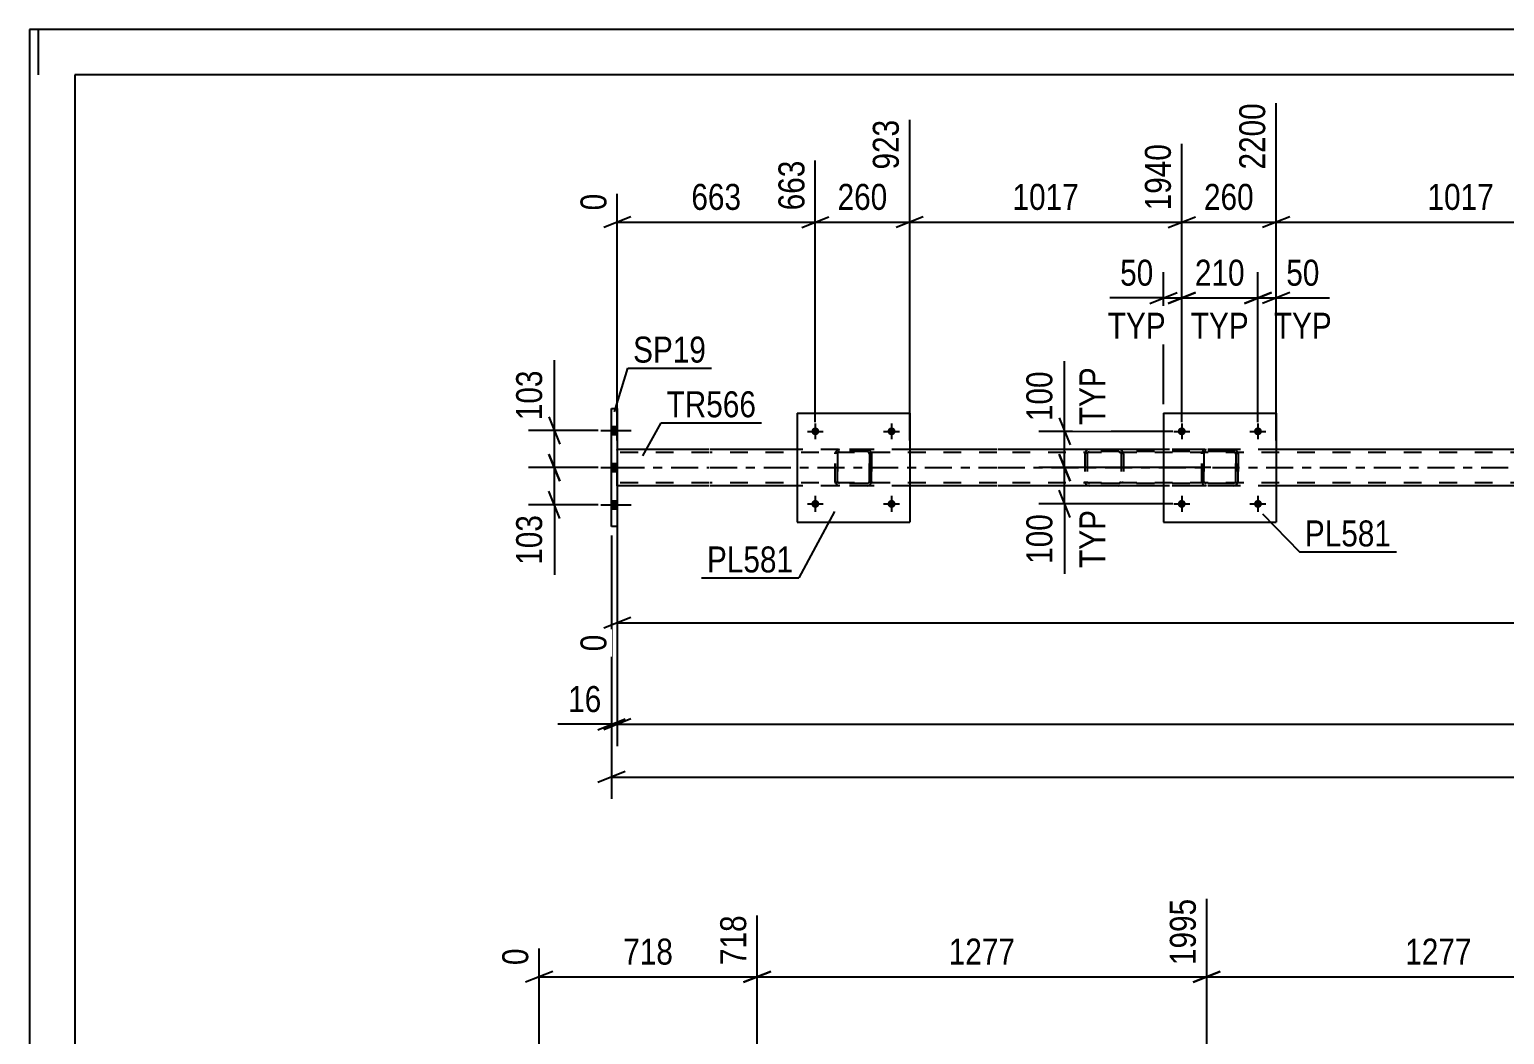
# Model space of a CAD drawing. Header units: millimetres. Extents: x 0 to 841, y 0 to 594.
# Drawn here: x 0 to 162.5, y 483.2 to 594 of the extents above; entities that cross this region are included whole.
import ezdxf

# ---------------------------------------------------------------- set-up
doc = ezdxf.new("R2010")
doc.units = ezdxf.units.MM
doc.linetypes.add('DXK_LINE_DOT2', pattern=[3.9198, 1.9599, -1.9599])
doc.linetypes.add('DXK_LINE_DOT3', pattern=[5.9187, 2.979, -0.9799, 0.9799, -0.9799])
doc.styles.add('Arial Narrow', font='ARIALN.TTF', dxfattribs={"height": 0.2})

# ---------------------------------------------------------------- blocks, each defined once
blk = doc.blocks.new('Unknown-318887959-1135')
at = {"color": 5, "linetype": 'Continuous'}
for p, q in [((841, 594), (0, 594)), ((0, 594), (0, 0)), ((1, 589), (1, 594)), ((836, 589), (5, 589)), ((5, 589), (5, 5))]:
    blk.add_line(p, q, dxfattribs=at)
blk = doc.blocks.new('Bolt-318887959-5587 - 5512')
at = {"linetype": 'Continuous'}
for points in [[(127.42, 541.69, -1), (126.54, 541.69, -1)], [(135.82, 541.69, -1), (134.94, 541.69, -1)]]:
    blk.add_hatch(color=1, dxfattribs=at).paths.add_polyline_path(points)
at = {"color": 1, "linetype": 'Continuous'}
for p, q in [((126.1, 541.69), (127.86, 541.69)), ((126.98, 542.57), (126.98, 540.81)), ((134.5, 541.69), (136.26, 541.69)), ((135.38, 542.57), (135.38, 540.81))]:
    blk.add_line(p, q, dxfattribs=at)
blk = doc.blocks.new('Bolt-318887959-5584 - 5512')
at = {"linetype": 'Continuous'}
for points in [[(87.04, 549.69, -1), (86.16, 549.69, -1)], [(95.44, 549.69, -1), (94.56, 549.69, -1)]]:
    blk.add_hatch(color=1, dxfattribs=at).paths.add_polyline_path(points)
at = {"color": 1, "linetype": 'Continuous'}
for p, q in [((85.72, 549.69), (87.48, 549.69)), ((86.6, 550.57), (86.6, 548.81)), ((94.12, 549.69), (95.88, 549.69)), ((95, 550.57), (95, 548.81))]:
    blk.add_line(p, q, dxfattribs=at)
blk = doc.blocks.new('Bolt-318887959-5585 - 5512')
at = {"linetype": 'Continuous'}
for points in [[(87.04, 541.69, -1), (86.16, 541.69, -1)], [(95.44, 541.69, -1), (94.56, 541.69, -1)]]:
    blk.add_hatch(color=1, dxfattribs=at).paths.add_polyline_path(points)
at = {"color": 1, "linetype": 'Continuous'}
for p, q in [((85.72, 541.69), (87.48, 541.69)), ((86.6, 542.57), (86.6, 540.81)), ((94.12, 541.69), (95.88, 541.69)), ((95, 542.57), (95, 540.81))]:
    blk.add_line(p, q, dxfattribs=at)
blk = doc.blocks.new('Bolt-318887959-5586 - 5512')
at = {"linetype": 'Continuous'}
for points in [[(127.42, 549.69, -1), (126.54, 549.69, -1)], [(135.82, 549.69, -1), (134.94, 549.69, -1)]]:
    blk.add_hatch(color=1, dxfattribs=at).paths.add_polyline_path(points)
at = {"color": 1, "linetype": 'Continuous'}
for p, q in [((126.1, 549.69), (127.86, 549.69)), ((126.98, 550.57), (126.98, 548.81)), ((134.5, 549.69), (136.26, 549.69)), ((135.38, 550.57), (135.38, 548.81))]:
    blk.add_line(p, q, dxfattribs=at)
blk = doc.blocks.new('Part-318887959-5616 - 5512')
at = {"color": 2, "linetype": 'Continuous'}
for p, q in [((84.6, 551.69), (84.6, 539.69)), ((84.6, 551.69), (97, 551.69)), ((97, 551.69), (97, 539.69)), ((84.6, 539.69), (97, 539.69))]:
    blk.add_line(p, q, dxfattribs=at)
blk = doc.blocks.new('Part-318887959-5617 - 5512')
at = {"color": 7, "linetype": 'DXK_LINE_DOT2'}
for p, q in [((88.8, 547.21), (88.83, 547.4)), ((88.83, 547.4), (88.8, 547.21)), ((88.8, 544.17), (88.8, 547.21)), ((88.8, 547.21), (88.8, 547.21)), ((88.8, 544.17), (88.8, 547.21)), ((89.04, 547.21), (89.05, 547.3)), ((89.05, 547.3), (89.04, 547.21)), ((89.04, 544.17), (89.04, 547.21)), ((89.04, 547.21), (89.04, 547.21)), ((89.04, 547.21), (89.04, 544.17)), ((89.05, 547.3), (89.11, 547.38)), ((89.11, 547.38), (89.05, 547.3)), ((89.09, 547.66), (89.28, 547.69)), ((89.28, 547.69), (89.09, 547.66)), ((89.18, 547.43), (89.11, 547.38)), ((89.28, 547.45), (89.18, 547.43)), ((92.32, 547.69), (89.28, 547.69)), ((92.32, 547.45), (89.28, 547.45)), ((92.32, 547.69), (92.5, 547.66)), ((92.5, 547.66), (92.32, 547.69)), ((92.41, 547.43), (92.32, 547.45)), ((92.41, 547.43), (92.49, 547.38)), ((92.49, 547.38), (92.54, 547.3)), ((92.54, 547.3), (92.49, 547.38)), ((92.54, 547.3), (92.56, 547.21)), ((92.56, 547.21), (92.54, 547.3)), ((92.56, 544.17), (92.56, 547.21)), ((92.56, 547.21), (92.56, 547.21)), ((92.56, 547.21), (92.56, 544.17)), ((92.76, 547.4), (92.8, 547.21)), ((92.8, 547.21), (92.76, 547.4)), ((92.8, 544.17), (92.8, 547.21)), ((92.8, 547.21), (92.8, 547.21)), ((92.8, 547.21), (92.8, 544.17)), ((88.8, 544.17), (88.8, 544.17)), ((88.83, 543.99), (88.8, 544.17)), ((88.8, 544.17), (88.83, 543.99)), ((89.04, 544.17), (89.04, 544.17)), ((89.05, 544.08), (89.04, 544.17)), ((89.04, 544.17), (89.05, 544.08)), ((89.11, 544), (89.05, 544.08)), ((89.05, 544.08), (89.11, 544)), ((89.28, 543.69), (89.09, 543.73)), ((89.09, 543.73), (89.28, 543.69)), ((89.18, 543.95), (89.11, 544)), ((89.28, 543.93), (89.18, 543.95)), ((92.32, 543.93), (89.28, 543.93)), ((92.32, 543.69), (89.28, 543.69)), ((92.41, 543.95), (92.32, 543.93)), ((92.5, 543.73), (92.32, 543.69)), ((92.32, 543.69), (92.5, 543.73)), ((92.49, 544), (92.41, 543.95)), ((92.54, 544.08), (92.49, 544)), ((92.49, 544), (92.54, 544.08)), ((92.56, 544.17), (92.54, 544.08)), ((92.54, 544.08), (92.56, 544.17)), ((92.56, 544.17), (92.56, 544.17)), ((92.8, 544.17), (92.76, 543.99)), ((92.76, 543.99), (92.8, 544.17)), ((92.8, 544.17), (92.8, 544.17))]:
    blk.add_line(p, q, dxfattribs=at)
at = {"color": 7, "linetype": 'DXK_LINE_DOT3'}
blk.add_line((90.8, 545.69), (90.8, 545.69), dxfattribs=at)
at = {"color": 7, "linetype": 'DXK_LINE_DOT2'}
for centre, start, end in [((89.28, 547.21), 112.5, 157.5), ((89.28, 547.21), 112.5, 157.5), ((92.32, 547.21), 22.5, 67.5), ((92.32, 547.21), 22.5, 67.5), ((89.28, 544.17), 202.5, 247.5), ((89.28, 544.17), 202.5, 247.5), ((92.32, 544.17), 292.5, 337.5), ((92.32, 544.17), 292.5, 337.5)]:
    blk.add_arc(centre, 0.48, start, end, dxfattribs=at)
blk = doc.blocks.new('Part-318887959-5622 - 5512')
at = {"color": 2, "linetype": 'Continuous'}
for p, q in [((124.98, 551.69), (124.98, 539.69)), ((124.98, 551.69), (137.38, 551.69)), ((137.38, 551.69), (137.38, 539.69)), ((124.98, 539.69), (137.38, 539.69))]:
    blk.add_line(p, q, dxfattribs=at)
blk = doc.blocks.new('Part-318887959-5623 - 5512')
at = {"color": 7, "linetype": 'DXK_LINE_DOT2'}
for p, q in [((129.18, 547.21), (129.21, 547.4)), ((129.21, 547.4), (129.18, 547.21)), ((129.18, 544.17), (129.18, 547.21)), ((129.18, 547.21), (129.18, 547.21)), ((129.18, 544.17), (129.18, 547.21)), ((129.42, 547.21), (129.43, 547.3)), ((129.43, 547.3), (129.42, 547.21)), ((129.42, 544.17), (129.42, 547.21)), ((129.42, 547.21), (129.42, 547.21)), ((129.42, 547.21), (129.42, 544.17)), ((129.43, 547.3), (129.49, 547.38)), ((129.49, 547.38), (129.43, 547.3)), ((129.47, 547.66), (129.66, 547.69)), ((129.66, 547.69), (129.47, 547.66)), ((129.56, 547.43), (129.49, 547.38)), ((129.66, 547.45), (129.56, 547.43)), ((132.7, 547.69), (129.66, 547.69)), ((132.7, 547.45), (129.66, 547.45)), ((132.7, 547.69), (132.88, 547.66)), ((132.88, 547.66), (132.7, 547.69)), ((132.79, 547.43), (132.7, 547.45)), ((132.79, 547.43), (132.87, 547.38)), ((132.87, 547.38), (132.92, 547.3)), ((132.92, 547.3), (132.87, 547.38)), ((132.92, 547.3), (132.94, 547.21)), ((132.94, 547.21), (132.92, 547.3)), ((132.94, 544.17), (132.94, 547.21)), ((132.94, 547.21), (132.94, 547.21)), ((132.94, 547.21), (132.94, 544.17)), ((133.14, 547.4), (133.18, 547.21)), ((133.18, 547.21), (133.14, 547.4)), ((133.18, 544.17), (133.18, 547.21)), ((133.18, 547.21), (133.18, 547.21)), ((133.18, 547.21), (133.18, 544.17)), ((129.18, 544.17), (129.18, 544.17)), ((129.21, 543.99), (129.18, 544.17)), ((129.18, 544.17), (129.21, 543.99)), ((129.42, 544.17), (129.42, 544.17)), ((129.43, 544.08), (129.42, 544.17)), ((129.42, 544.17), (129.43, 544.08)), ((129.49, 544), (129.43, 544.08)), ((129.43, 544.08), (129.49, 544)), ((129.66, 543.69), (129.47, 543.73)), ((129.47, 543.73), (129.66, 543.69)), ((129.56, 543.95), (129.49, 544)), ((129.66, 543.93), (129.56, 543.95)), ((132.7, 543.93), (129.66, 543.93)), ((132.7, 543.69), (129.66, 543.69)), ((132.79, 543.95), (132.7, 543.93)), ((132.88, 543.73), (132.7, 543.69)), ((132.7, 543.69), (132.88, 543.73)), ((132.87, 544), (132.79, 543.95)), ((132.92, 544.08), (132.87, 544)), ((132.87, 544), (132.92, 544.08)), ((132.94, 544.17), (132.92, 544.08)), ((132.92, 544.08), (132.94, 544.17)), ((132.94, 544.17), (132.94, 544.17)), ((133.18, 544.17), (133.14, 543.99)), ((133.14, 543.99), (133.18, 544.17)), ((133.18, 544.17), (133.18, 544.17))]:
    blk.add_line(p, q, dxfattribs=at)
at = {"color": 7, "linetype": 'DXK_LINE_DOT3'}
blk.add_line((131.18, 545.69), (131.18, 545.69), dxfattribs=at)
at = {"color": 7, "linetype": 'DXK_LINE_DOT2'}
for centre, start, end in [((129.66, 547.21), 112.5, 157.5), ((129.66, 547.21), 112.5, 157.5), ((132.7, 547.21), 22.5, 67.5), ((132.7, 547.21), 22.5, 67.5), ((129.66, 544.17), 202.5, 247.5), ((129.66, 544.17), 202.5, 247.5), ((132.7, 544.17), 292.5, 337.5), ((132.7, 544.17), 292.5, 337.5)]:
    blk.add_arc(centre, 0.48, start, end, dxfattribs=at)
blk = doc.blocks.new('Part-318887959-5723 - 5512')
at = {"color": 7, "linetype": 'DXK_LINE_DOT2'}
for p, q in [((116.31, 547.3), (116.3, 547.21)), ((116.3, 547.21), (116.3, 544.17)), ((116.34, 547.4), (116.31, 547.3)), ((116.55, 547.21), (116.57, 547.3)), ((116.55, 547.21), (116.55, 544.17)), ((116.57, 547.3), (116.63, 547.38)), ((116.81, 547.69), (116.61, 547.66)), ((116.63, 547.38), (116.71, 547.43)), ((116.71, 547.43), (116.81, 547.45)), ((131.8, 547.69), (116.81, 547.69)), ((131.8, 547.45), (116.81, 547.45)), ((120.24, 547.66), (120.04, 547.69)), ((120.04, 547.45), (120.14, 547.43)), ((120.14, 547.43), (120.22, 547.38)), ((120.22, 547.38), (120.28, 547.3)), ((120.28, 547.3), (120.3, 547.21)), ((120.3, 547.21), (120.3, 544.17)), ((120.53, 547.3), (120.51, 547.4)), ((120.55, 547.21), (120.53, 547.3)), ((120.55, 547.21), (120.55, 544.17)), ((116.3, 544.17), (116.31, 544.09)), ((116.31, 544.09), (116.34, 543.99)), ((116.57, 544.08), (116.55, 544.17)), ((116.63, 544), (116.57, 544.08)), ((116.61, 543.73), (116.81, 543.69)), ((116.71, 543.95), (116.63, 544)), ((116.81, 543.93), (116.71, 543.95)), ((131.8, 543.93), (116.81, 543.93)), ((131.8, 543.69), (116.81, 543.69)), ((120.14, 543.95), (120.04, 543.93)), ((120.04, 543.69), (120.24, 543.73)), ((120.22, 544), (120.14, 543.95)), ((120.28, 544.08), (120.22, 544)), ((120.3, 544.17), (120.28, 544.08)), ((120.51, 543.99), (120.53, 544.09)), ((120.53, 544.09), (120.55, 544.17))]:
    blk.add_line(p, q, dxfattribs=at)
for centre, start, end in [((116.79, 547.19), 110.7583, 155.68), ((120.06, 547.19), 24.3199, 69.2417), ((116.79, 544.19), 204.3199, 249.2417)]:
    blk.add_arc(centre, 0.496, start, end, dxfattribs=at)
blk = doc.blocks.new('Part-318887959-5728 - 5512')
at = {"color": 2, "linetype": 'Continuous'}
for p, q in [((64.14, 552.19), (64.78, 552.19)), ((64.14, 539.19), (64.14, 552.19)), ((64.78, 552.19), (64.78, 539.19)), ((64.78, 539.19), (64.14, 539.19))]:
    blk.add_line(p, q, dxfattribs=at)
blk = doc.blocks.new('Bolt-318887959-5777 - 5512')
at = {"linetype": 'Continuous'}
for points in [[(64.78, 549.35), (64.78, 550.23), (64.14, 550.23), (64.14, 549.35)], [(64.78, 549.35), (64.78, 550.23), (64.14, 550.23), (64.14, 549.35)], [(64.78, 549.35), (64.78, 550.23), (64.14, 550.23), (64.14, 549.35)], [(64.78, 545.25), (64.78, 546.13), (64.14, 546.13), (64.14, 545.25)], [(64.78, 545.25), (64.78, 546.13), (64.14, 546.13), (64.14, 545.25)], [(64.78, 541.15), (64.78, 542.03), (64.14, 542.03), (64.14, 541.15)], [(64.78, 541.15), (64.78, 542.03), (64.14, 542.03), (64.14, 541.15)], [(64.78, 541.15), (64.78, 542.03), (64.14, 542.03), (64.14, 541.15)]]:
    blk.add_hatch(color=1, dxfattribs=at).paths.add_polyline_path(points)
at = {"color": 1, "linetype": 'Continuous'}
for p, q in [((62.98, 549.79), (66.3, 549.79)), ((62.98, 549.79), (66.3, 549.79)), ((62.98, 549.79), (66.3, 549.79)), ((64.14, 550.23), (64.78, 550.23)), ((64.14, 550.23), (64.78, 550.23)), ((64.14, 550.23), (64.78, 550.23)), ((64.14, 549.35), (64.78, 549.35)), ((64.14, 549.35), (64.78, 549.35)), ((64.14, 549.35), (64.78, 549.35)), ((62.98, 545.69), (66.3, 545.69)), ((62.98, 545.69), (66.3, 545.69)), ((64.14, 546.13), (64.78, 546.13)), ((64.14, 546.13), (64.78, 546.13)), ((64.14, 545.25), (64.78, 545.25)), ((64.14, 545.25), (64.78, 545.25)), ((62.98, 541.59), (66.3, 541.59)), ((62.98, 541.59), (66.3, 541.59)), ((62.98, 541.59), (66.3, 541.59)), ((64.14, 542.03), (64.78, 542.03)), ((64.14, 542.03), (64.78, 542.03)), ((64.14, 542.03), (64.78, 542.03)), ((64.14, 541.15), (64.78, 541.15)), ((64.14, 541.15), (64.78, 541.15)), ((64.14, 541.15), (64.78, 541.15))]:
    blk.add_line(p, q, dxfattribs=at)
blk = doc.blocks.new('Part-318887959-5782 - 5512')
at = {"color": 2, "linetype": 'Continuous'}
for p, q in [((74.9, 547.69), (64.78, 547.69)), ((84.6, 547.69), (75, 547.69)), ((106.6, 547.69), (97, 547.69)), ((124.98, 547.69), (106.7, 547.69)), ((176.06, 547.69), (137.38, 547.69)), ((74.9, 543.69), (64.78, 543.69)), ((84.6, 543.69), (75, 543.69)), ((106.6, 543.69), (97, 543.69)), ((124.98, 543.69), (106.7, 543.69)), ((176.06, 543.69), (137.38, 543.69))]:
    blk.add_line(p, q, dxfattribs=at)
at = {"color": 7, "linetype": 'DXK_LINE_DOT2'}
for p, q in [((64.78, 543.69), (64.78, 547.69)), ((74.9, 547.37), (64.78, 547.37)), ((106.6, 547.37), (75, 547.37)), ((97, 547.69), (84.6, 547.69)), ((608.1, 547.37), (106.7, 547.37)), ((137.38, 547.69), (124.98, 547.69)), ((74.9, 544.01), (64.78, 544.01)), ((106.6, 544.01), (75, 544.01)), ((97, 543.69), (84.6, 543.69)), ((608.1, 544.01), (106.7, 544.01)), ((137.38, 543.69), (124.98, 543.69))]:
    blk.add_line(p, q, dxfattribs=at)
at = {"color": 7, "linetype": 'DXK_LINE_DOT3'}
for p, q in [((64.78, 545.69), (74.9, 545.69)), ((75, 545.69), (106.6, 545.69)), ((106.7, 545.69), (608.1, 545.69))]:
    blk.add_line(p, q, dxfattribs=at)
blk = doc.blocks.new('StraightDimension-318887959-5873 - 5512')
at = {"color": 7, "linetype": 'Continuous'}
for p, q in [((124.98, 552.69), (124.98, 567.25)), ((126.98, 550.69), (126.98, 567.25)), ((123.48, 563.8), (126.48, 565)), ((124.98, 564.4), (126.98, 564.4)), ((128.48, 565), (125.48, 563.8))]:
    blk.add_line(p, q, dxfattribs=at)
at = {"color": 0}
blk.add_wipeout([(124.45, 565.15), (124.45, 569.35), (119.59, 569.35), (119.59, 565.15)], dxfattribs=at)
at = {"color": 0, "linetype": 'Continuous'}
blk.add_wipeout([(125.82, 559.3), (125.82, 563.5), (118.23, 563.5), (118.23, 559.3)], dxfattribs=at)
at = {"color": 7, "linetype": 'Continuous'}
blk.add_line((124.98, 564.4), (119.07, 564.4), dxfattribs=at)
blk.add_line((124.98, 564.4), (119.07, 564.4), dxfattribs=at)
at = {"color": 3, "style": 'Arial Narrow'}
blk.add_text('50', height=2.863, dxfattribs=at).set_placement((120.19, 565.75))
at = {"color": 3, "linetype": 'Continuous', "style": 'Arial Narrow'}
blk.add_text('TYP', height=2.863, dxfattribs=at).set_placement((118.83, 559.9))
blk = doc.blocks.new('StraightDimension-318887959-17068 - 5512')
at = {"color": 7, "linetype": 'Continuous'}
for p, q in [((137.38, 548.69), (137.38, 585.88)), ((126.98, 550.69), (126.98, 581.38)), ((125.48, 572.16), (128.48, 573.36)), ((126.98, 572.76), (137.38, 572.76)), ((138.88, 573.36), (135.88, 572.16))]:
    blk.add_line(p, q, dxfattribs=at)
at = {"color": 0}
blk.add_wipeout([(135.52, 573.51), (135.52, 577.71), (128.83, 577.71), (128.83, 573.51)], dxfattribs=at)
at = {"color": 3, "style": 'Arial Narrow'}
blk.add_text('260', height=2.863, dxfattribs=at).set_placement((129.43, 574.11))
at = {"color": 0, "linetype": 'Continuous'}
blk.add_wipeout([(136.78, 586.48), (132.58, 586.48), (132.58, 577.96), (136.78, 577.96)], dxfattribs=at)
at = {"color": 3, "linetype": 'Continuous', "style": 'Arial Narrow'}
blk.add_text('2200', height=2.863, rotation=90.0002, dxfattribs=at).set_placement((136.18, 578.56))
blk = doc.blocks.new('StraightDimension-318887959-6425 - 5512')
at = {"color": 7, "linetype": 'Continuous'}
for p, q in [((57.24, 551.29), (58.44, 548.29)), ((62.68, 549.79), (54.99, 549.79)), ((57.84, 545.69), (57.84, 549.79)), ((58.44, 544.19), (57.24, 547.19)), ((62.68, 545.69), (54.99, 545.69))]:
    blk.add_line(p, q, dxfattribs=at)
at = {"color": 0}
blk.add_wipeout([(57.09, 557), (52.89, 557), (52.89, 550.32), (57.09, 550.32)], dxfattribs=at)
at = {"color": 7, "linetype": 'Continuous'}
blk.add_line((57.84, 549.79), (57.84, 557.53), dxfattribs=at)
blk.add_line((57.84, 549.79), (57.84, 557.53), dxfattribs=at)
at = {"color": 3, "style": 'Arial Narrow'}
blk.add_text('103', height=2.863, rotation=90.0002, dxfattribs=at).set_placement((56.49, 550.92))
blk = doc.blocks.new('StraightDimension-318887959-5842 - 5512')
at = {"color": 7, "linetype": 'Continuous'}
for p, q in [((113.47, 551.19), (114.67, 548.19)), ((125.98, 549.69), (111.22, 549.69)), ((114.07, 545.69), (114.07, 549.69)), ((114.67, 544.19), (113.47, 547.19)), ((130.18, 545.69), (111.22, 545.69))]:
    blk.add_line(p, q, dxfattribs=at)
at = {"color": 0}
blk.add_wipeout([(113.32, 556.9), (109.12, 556.9), (109.12, 550.22), (113.32, 550.22)], dxfattribs=at)
at = {"color": 0, "linetype": 'Continuous'}
blk.add_wipeout([(119.17, 557.36), (114.97, 557.36), (114.97, 549.77), (119.17, 549.77)], dxfattribs=at)
at = {"color": 7, "linetype": 'Continuous'}
blk.add_line((114.07, 549.69), (114.07, 557.43), dxfattribs=at)
blk.add_line((114.07, 549.69), (114.07, 557.43), dxfattribs=at)
at = {"color": 3, "style": 'Arial Narrow'}
blk.add_text('100', height=2.863, rotation=90.0002, dxfattribs=at).set_placement((112.72, 550.82))
at = {"color": 3, "linetype": 'Continuous', "style": 'Arial Narrow'}
blk.add_text('TYP', height=2.863, rotation=90.0002, dxfattribs=at).set_placement((118.57, 550.37))
blk = doc.blocks.new('StraightDimension-318887959-5857 - 5512')
at = {"color": 7, "linetype": 'Continuous'}
for p, q in [((113.47, 547.19), (114.67, 544.19)), ((130.18, 545.69), (111.22, 545.69)), ((114.07, 541.69), (114.07, 545.69)), ((114.67, 540.19), (113.47, 543.19)), ((125.98, 541.69), (111.22, 541.69))]:
    blk.add_line(p, q, dxfattribs=at)
at = {"color": 0, "linetype": 'Continuous'}
blk.add_wipeout([(119.17, 541.62), (114.97, 541.62), (114.97, 534.03), (119.17, 534.03)], dxfattribs=at)
at = {"color": 0}
blk.add_wipeout([(113.32, 541.17), (109.12, 541.17), (109.12, 534.48), (113.32, 534.48)], dxfattribs=at)
at = {"color": 7, "linetype": 'Continuous'}
blk.add_line((114.07, 541.69), (114.07, 533.96), dxfattribs=at)
blk.add_line((114.07, 541.69), (114.07, 533.96), dxfattribs=at)
at = {"color": 3, "style": 'Arial Narrow'}
blk.add_text('100', height=2.863, rotation=90.0002, dxfattribs=at).set_placement((112.72, 535.08))
at = {"color": 3, "linetype": 'Continuous', "style": 'Arial Narrow'}
blk.add_text('TYP', height=2.863, rotation=90.0002, dxfattribs=at).set_placement((118.57, 534.63))
blk = doc.blocks.new('StraightDimension-318887959-5886 - 5512')
at = {"color": 7, "linetype": 'Continuous'}
for p, q in [((126.98, 550.69), (126.98, 567.25)), ((135.38, 550.69), (135.38, 567.25)), ((125.48, 563.8), (128.48, 565)), ((126.98, 564.4), (135.38, 564.4)), ((136.88, 565), (133.88, 563.8))]:
    blk.add_line(p, q, dxfattribs=at)
at = {"color": 0}
blk.add_wipeout([(134.52, 565.15), (134.52, 569.35), (127.83, 569.35), (127.83, 565.15)], dxfattribs=at)
at = {"color": 0, "linetype": 'Continuous'}
blk.add_wipeout([(134.97, 559.3), (134.97, 563.5), (127.38, 563.5), (127.38, 559.3)], dxfattribs=at)
at = {"color": 3, "style": 'Arial Narrow'}
blk.add_text('210', height=2.863, dxfattribs=at).set_placement((128.43, 565.75))
at = {"color": 3, "linetype": 'Continuous', "style": 'Arial Narrow'}
blk.add_text('TYP', height=2.863, dxfattribs=at).set_placement((127.98, 559.9))
blk = doc.blocks.new('StraightDimension-318887959-5902 - 5512')
at = {"color": 7, "linetype": 'Continuous'}
for p, q in [((135.38, 550.69), (135.38, 567.25)), ((137.38, 552.69), (137.38, 567.25)), ((133.88, 563.8), (136.88, 565)), ((135.38, 564.4), (137.38, 564.4)), ((138.88, 565), (135.88, 563.8))]:
    blk.add_line(p, q, dxfattribs=at)
at = {"color": 0}
blk.add_wipeout([(142.76, 565.15), (142.76, 569.35), (137.9, 569.35), (137.9, 565.15)], dxfattribs=at)
at = {"color": 0, "linetype": 'Continuous'}
blk.add_wipeout([(144.12, 559.3), (144.12, 563.5), (136.53, 563.5), (136.53, 559.3)], dxfattribs=at)
at = {"color": 7, "linetype": 'Continuous'}
blk.add_line((137.38, 564.4), (143.28, 564.4), dxfattribs=at)
blk.add_line((137.38, 564.4), (143.28, 564.4), dxfattribs=at)
at = {"color": 3, "style": 'Arial Narrow'}
blk.add_text('50', height=2.863, dxfattribs=at).set_placement((138.5, 565.75))
at = {"color": 3, "linetype": 'Continuous', "style": 'Arial Narrow'}
blk.add_text('TYP', height=2.863, dxfattribs=at).set_placement((137.13, 559.9))
blk = doc.blocks.new('StraightDimension-318887959-6415 - 5512')
at = {"color": 7, "linetype": 'Continuous'}
for p, q in [((57.24, 547.19), (58.44, 544.19)), ((62.68, 545.69), (54.99, 545.69)), ((57.84, 541.59), (57.84, 545.69)), ((58.44, 540.09), (57.24, 543.09)), ((62.68, 541.59), (54.99, 541.59))]:
    blk.add_line(p, q, dxfattribs=at)
at = {"color": 0}
blk.add_wipeout([(57.09, 541.07), (52.89, 541.07), (52.89, 534.38), (57.09, 534.38)], dxfattribs=at)
at = {"color": 7, "linetype": 'Continuous'}
blk.add_line((57.84, 541.59), (57.84, 533.86), dxfattribs=at)
blk.add_line((57.84, 541.59), (57.84, 533.86), dxfattribs=at)
at = {"color": 3, "style": 'Arial Narrow'}
blk.add_text('103', height=2.863, rotation=90.0002, dxfattribs=at).set_placement((56.49, 534.98))
blk = doc.blocks.new('StraightDimension-318887959-6446 - 5512')
at = {"color": 7, "linetype": 'Continuous'}
for p, q in [((64.78, 538.19), (64.78, 514.99)), ((66.28, 517.99), (63.28, 516.79)), ((64.78, 517.39), (771.24, 517.39))]:
    blk.add_line(p, q, dxfattribs=at)
blk = doc.blocks.new('StraightDimension-318887959-6456 - 5512')
at = {"color": 7, "linetype": 'Continuous'}
for p, q in [((64.14, 538.19), (64.14, 514.99)), ((64.78, 538.19), (64.78, 514.99)), ((62.64, 516.79), (65.64, 517.99)), ((66.28, 517.99), (63.28, 516.79)), ((64.14, 517.39), (64.78, 517.39))]:
    blk.add_line(p, q, dxfattribs=at)
at = {"color": 0}
blk.add_wipeout([(63.61, 518.14), (63.61, 522.34), (58.76, 522.34), (58.76, 518.14)], dxfattribs=at)
at = {"color": 7, "linetype": 'Continuous'}
blk.add_line((64.14, 517.39), (58.23, 517.39), dxfattribs=at)
blk.add_line((64.14, 517.39), (58.23, 517.39), dxfattribs=at)
at = {"color": 3, "style": 'Arial Narrow'}
blk.add_text('16', height=2.863, dxfattribs=at).set_placement((59.36, 518.74))
blk = doc.blocks.new('StraightDimension-318887959-6467 - 5512')
at = {"color": 7, "linetype": 'Continuous'}
for p, q in [((64.14, 538.19), (64.14, 509.17)), ((65.64, 512.17), (62.64, 510.97)), ((64.14, 511.57), (771.88, 511.57))]:
    blk.add_line(p, q, dxfattribs=at)
blk = doc.blocks.new('StraightDimension-318887959-6505 - 5512')
at = {"color": 7, "linetype": 'Continuous'}
for p, q in [((64.78, 542.69), (64.78, 525.44)), ((66.28, 529.17), (63.28, 527.97)), ((64.78, 528.57), (715.71, 528.57))]:
    blk.add_line(p, q, dxfattribs=at)
at = {"color": 0, "linetype": 'Continuous'}
blk.add_wipeout([(64.18, 527.87), (59.98, 527.87), (59.98, 524.84), (64.18, 524.84)], dxfattribs=at)
at = {"color": 3, "linetype": 'Continuous', "style": 'Arial Narrow'}
blk.add_text('0', height=2.86, rotation=90.0002, dxfattribs=at).set_placement((63.58, 525.44))
blk = doc.blocks.new('StraightDimension-318887959-17067 - 5512')
at = {"color": 7, "linetype": 'Continuous'}
for p, q in [((137.38, 548.69), (137.38, 585.88)), ((178.06, 550.69), (178.06, 581.38)), ((138.88, 573.36), (135.88, 572.16)), ((137.38, 572.76), (178.06, 572.76)), ((176.56, 572.16), (179.56, 573.36))]:
    blk.add_line(p, q, dxfattribs=at)
at = {"color": 0, "linetype": 'Continuous'}
blk.add_wipeout([(177.46, 581.98), (173.26, 581.98), (173.26, 573.46), (177.46, 573.46)], dxfattribs=at)
at = {"color": 0}
blk.add_wipeout([(161.97, 573.51), (161.97, 577.71), (153.46, 577.71), (153.46, 573.51)], dxfattribs=at)
at = {"color": 3, "linetype": 'Continuous', "style": 'Arial Narrow'}
blk.add_text('3217', height=2.863, rotation=90.0002, dxfattribs=at).set_placement((176.86, 574.06))
at = {"color": 3, "style": 'Arial Narrow'}
blk.add_text('1017', height=2.863, dxfattribs=at).set_placement((154.06, 574.11))
blk = doc.blocks.new('StraightDimension-318887959-17069 - 5512')
at = {"color": 7, "linetype": 'Continuous'}
for p, q in [((97, 548.69), (97, 584.05)), ((126.98, 550.69), (126.98, 581.38)), ((98.5, 573.36), (95.5, 572.16)), ((97, 572.76), (126.98, 572.76)), ((125.48, 572.16), (128.48, 573.36))]:
    blk.add_line(p, q, dxfattribs=at)
at = {"color": 0, "linetype": 'Continuous'}
blk.add_wipeout([(126.38, 581.98), (122.18, 581.98), (122.18, 573.46), (126.38, 573.46)], dxfattribs=at)
at = {"color": 0}
blk.add_wipeout([(116.24, 573.51), (116.24, 577.71), (107.73, 577.71), (107.73, 573.51)], dxfattribs=at)
at = {"color": 3, "linetype": 'Continuous', "style": 'Arial Narrow'}
blk.add_text('1940', height=2.863, rotation=90.0002, dxfattribs=at).set_placement((125.78, 574.06))
at = {"color": 3, "style": 'Arial Narrow'}
blk.add_text('1017', height=2.863, dxfattribs=at).set_placement((108.33, 574.11))
blk = doc.blocks.new('StraightDimension-318887959-17070 - 5512')
at = {"color": 7, "linetype": 'Continuous'}
for p, q in [((97, 548.69), (97, 584.05)), ((86.6, 550.69), (86.6, 579.55)), ((85.1, 572.16), (88.1, 573.36)), ((86.6, 572.76), (97, 572.76)), ((98.5, 573.36), (95.5, 572.16))]:
    blk.add_line(p, q, dxfattribs=at)
at = {"color": 0}
blk.add_wipeout([(95.14, 573.51), (95.14, 577.71), (88.45, 577.71), (88.45, 573.51)], dxfattribs=at)
at = {"color": 3, "style": 'Arial Narrow'}
blk.add_text('260', height=2.863, dxfattribs=at).set_placement((89.05, 574.11))
at = {"color": 0, "linetype": 'Continuous'}
blk.add_wipeout([(96.4, 584.65), (92.2, 584.65), (92.2, 577.96), (96.4, 577.96)], dxfattribs=at)
at = {"color": 3, "linetype": 'Continuous', "style": 'Arial Narrow'}
blk.add_text('923', height=2.863, rotation=90.0002, dxfattribs=at).set_placement((95.8, 578.56))
blk = doc.blocks.new('StraightDimension-318887959-17071 - 5512')
at = {"color": 7, "linetype": 'Continuous'}
for p, q in [((86.6, 550.69), (86.6, 579.55)), ((64.78, 548.69), (64.78, 575.89)), ((66.28, 573.36), (63.28, 572.16)), ((64.78, 572.76), (86.6, 572.76)), ((85.1, 572.16), (88.1, 573.36))]:
    blk.add_line(p, q, dxfattribs=at)
at = {"color": 0, "linetype": 'Continuous'}
for points in [[(86, 580.15), (81.8, 580.15), (81.8, 573.46), (86, 573.46)], [(64.18, 576.49), (59.98, 576.49), (59.98, 573.46), (64.18, 573.46)]]:
    blk.add_wipeout(points, dxfattribs=at)
at = {"color": 0}
blk.add_wipeout([(79.03, 573.51), (79.03, 577.71), (72.34, 577.71), (72.34, 573.51)], dxfattribs=at)
at = {"color": 3, "linetype": 'Continuous', "style": 'Arial Narrow'}
for s, height, p in [('663', 2.863, (85.4, 574.06)), ('0', 2.86, (63.58, 574.06))]:
    blk.add_text(s, height=height, rotation=90.0002, dxfattribs=at).set_placement(p)
at = {"color": 3, "style": 'Arial Narrow'}
blk.add_text('663', height=2.863, dxfattribs=at).set_placement((72.94, 574.11))
blk = doc.blocks.new('StraightDimension-318887959-5090 - 3653')
at = {"color": 7, "linetype": 'Continuous'}
for p, q in [((129.73, 448.38), (129.73, 498.15)), ((80.18, 448.38), (80.18, 496.32)), ((81.68, 490.14), (78.68, 488.94)), ((80.18, 489.54), (129.73, 489.54)), ((128.23, 488.94), (131.23, 490.14))]:
    blk.add_line(p, q, dxfattribs=at)
at = {"color": 0, "linetype": 'Continuous'}
blk.add_wipeout([(129.13, 498.75), (124.93, 498.75), (124.93, 490.24), (129.13, 490.24)], dxfattribs=at)
at = {"color": 0}
blk.add_wipeout([(109.21, 490.29), (109.21, 494.49), (100.7, 494.49), (100.7, 490.29)], dxfattribs=at)
at = {"color": 3, "linetype": 'Continuous', "style": 'Arial Narrow'}
blk.add_text('1995', height=2.863, rotation=90.0002, dxfattribs=at).set_placement((128.53, 490.84))
at = {"color": 3, "style": 'Arial Narrow'}
blk.add_text('1277', height=2.863, dxfattribs=at).set_placement((101.3, 490.89))
blk = doc.blocks.new('StraightDimension-318887959-5100 - 3653')
at = {"color": 7, "linetype": 'Continuous'}
for p, q in [((129.73, 448.38), (129.73, 498.15)), ((180.81, 448.38), (180.81, 498.15)), ((131.23, 490.14), (128.23, 488.94)), ((129.73, 489.54), (180.81, 489.54)), ((179.31, 488.94), (182.31, 490.14))]:
    blk.add_line(p, q, dxfattribs=at)
at = {"color": 0, "linetype": 'Continuous'}
blk.add_wipeout([(180.21, 498.75), (176.01, 498.75), (176.01, 490.24), (180.21, 490.24)], dxfattribs=at)
at = {"color": 0}
blk.add_wipeout([(159.53, 490.29), (159.53, 494.49), (151.01, 494.49), (151.01, 490.29)], dxfattribs=at)
at = {"color": 3, "linetype": 'Continuous', "style": 'Arial Narrow'}
blk.add_text('3272', height=2.863, rotation=90.0002, dxfattribs=at).set_placement((179.61, 490.84))
at = {"color": 3, "style": 'Arial Narrow'}
blk.add_text('1277', height=2.863, dxfattribs=at).set_placement((151.61, 490.89))
blk = doc.blocks.new('StraightDimension-318887959-5080 - 3653')
at = {"color": 7, "linetype": 'Continuous'}
for p, q in [((80.18, 448.38), (80.18, 496.32)), ((56.16, 440.53), (56.16, 492.67)), ((57.66, 490.14), (54.66, 488.94)), ((56.16, 489.54), (80.18, 489.54)), ((78.68, 488.94), (81.68, 490.14))]:
    blk.add_line(p, q, dxfattribs=at)
at = {"color": 0, "linetype": 'Continuous'}
for points in [[(79.58, 496.92), (75.38, 496.92), (75.38, 490.24), (79.58, 490.24)], [(55.56, 493.27), (51.36, 493.27), (51.36, 490.24), (55.56, 490.24)]]:
    blk.add_wipeout(points, dxfattribs=at)
at = {"color": 0}
blk.add_wipeout([(71.51, 490.29), (71.51, 494.49), (64.83, 494.49), (64.83, 490.29)], dxfattribs=at)
at = {"color": 3, "linetype": 'Continuous', "style": 'Arial Narrow'}
for s, height, p in [('718', 2.863, (78.98, 490.84)), ('0', 2.86, (54.96, 490.84))]:
    blk.add_text(s, height=height, rotation=90.0002, dxfattribs=at).set_placement(p)
at = {"color": 3, "style": 'Arial Narrow'}
blk.add_text('718', height=2.863, dxfattribs=at).set_placement((65.43, 490.89))
blk = doc.blocks.new('Mark-318887959-5612 - 5512')
at = {"color": 0}
blk.add_wipeout([(84.17, 534.13), (84.17, 537.13), (74.66, 537.13), (74.66, 534.13)], dxfattribs=at)
blk.add_wipeout([(84.17, 534.13), (84.17, 537.13), (74.66, 537.13), (74.66, 534.13)], dxfattribs=at)
at = {"color": 30, "linetype": 'Continuous'}
for p in [(88.7, 540.86), (74.06, 533.53)]:
    blk.add_line(p, (84.77, 533.53), dxfattribs=at)
at = {"color": 3, "style": 'Arial Narrow'}
blk.add_text('PL581', height=2.863, dxfattribs=at).set_placement((74.66, 534.13))
blk = doc.blocks.new('Mark-318887959-5618 - 5512')
at = {"color": 0}
blk.add_wipeout([(150.06, 537), (150.06, 540), (140.55, 540), (140.55, 537)], dxfattribs=at)
blk.add_wipeout([(150.06, 537), (150.06, 540), (140.55, 540), (140.55, 537)], dxfattribs=at)
at = {"color": 30, "linetype": 'Continuous'}
for p, q in [((135.89, 540.59), (139.95, 536.4)), ((139.95, 536.4), (150.66, 536.4))]:
    blk.add_line(p, q, dxfattribs=at)
at = {"color": 3, "style": 'Arial Narrow'}
blk.add_text('PL581', height=2.863, dxfattribs=at).set_placement((140.55, 537))
blk = doc.blocks.new('Mark-318887959-5724 - 5512')
at = {"color": 0}
blk.add_wipeout([(74.56, 557.27), (74.56, 560.27), (66.52, 560.27), (66.52, 557.27)], dxfattribs=at)
blk.add_wipeout([(74.56, 557.27), (74.56, 560.27), (66.52, 560.27), (66.52, 557.27)], dxfattribs=at)
at = {"color": 30, "linetype": 'Continuous'}
for p, q in [((64.46, 551.83), (65.92, 556.67)), ((65.92, 556.67), (75.16, 556.67))]:
    blk.add_line(p, q, dxfattribs=at)
at = {"color": 3, "style": 'Arial Narrow'}
blk.add_text('SP19', height=2.863, dxfattribs=at).set_placement((66.52, 557.27))
blk = doc.blocks.new('Mark-318887959-5778 - 5512')
at = {"color": 0}
blk.add_wipeout([(80.07, 551.24), (80.07, 554.24), (70.21, 554.24), (70.21, 551.24)], dxfattribs=at)
blk.add_wipeout([(80.07, 551.24), (80.07, 554.24), (70.21, 554.24), (70.21, 551.24)], dxfattribs=at)
at = {"color": 30, "linetype": 'Continuous'}
for p, q in [((67.6, 547), (69.61, 550.64)), ((69.61, 550.64), (80.67, 550.64))]:
    blk.add_line(p, q, dxfattribs=at)
at = {"color": 3, "style": 'Arial Narrow'}
blk.add_text('TR566', height=2.863, dxfattribs=at).set_placement((70.21, 551.24))

msp = doc.modelspace()

# ---------------------------------------------------------------- block references
for name in ['Unknown-318887959-1135', 'Part-318887959-5728 - 5512', 'Part-318887959-5616 - 5512', 'Part-318887959-5622 - 5512', 'Bolt-318887959-5777 - 5512', 'Part-318887959-5782 - 5512', 'Bolt-318887959-5584 - 5512', 'Bolt-318887959-5586 - 5512', 'Part-318887959-5617 - 5512', 'Part-318887959-5723 - 5512', 'Part-318887959-5623 - 5512', 'Bolt-318887959-5585 - 5512', 'Bolt-318887959-5587 - 5512']:
    msp.add_blockref(name, (0, 0))

# ---------------------------------------------------------------- next in the draw order: block references
for name in ['StraightDimension-318887959-5873 - 5512', 'StraightDimension-318887959-6425 - 5512', 'StraightDimension-318887959-5090 - 3653']:
    msp.add_blockref(name, (0, 0))

# ---------------------------------------------------------------- next in the draw order: block references
for name in ['StraightDimension-318887959-17068 - 5512', 'StraightDimension-318887959-6415 - 5512', 'StraightDimension-318887959-5100 - 3653', 'StraightDimension-318887959-5080 - 3653']:
    msp.add_blockref(name, (0, 0))

# ---------------------------------------------------------------- next in the draw order: block references
msp.add_blockref('StraightDimension-318887959-5842 - 5512', (0, 0))

# ---------------------------------------------------------------- next in the draw order: block references
for name in ['StraightDimension-318887959-5886 - 5512', 'StraightDimension-318887959-5857 - 5512']:
    msp.add_blockref(name, (0, 0))

# ---------------------------------------------------------------- next in the draw order: block references
for name in ['StraightDimension-318887959-17069 - 5512', 'StraightDimension-318887959-5902 - 5512', 'StraightDimension-318887959-6446 - 5512']:
    msp.add_blockref(name, (0, 0))

# ---------------------------------------------------------------- next in the draw order: block references
for name in ['StraightDimension-318887959-17067 - 5512', 'StraightDimension-318887959-17070 - 5512', 'StraightDimension-318887959-6456 - 5512']:
    msp.add_blockref(name, (0, 0))

# ---------------------------------------------------------------- next in the draw order: block references
for name in ['StraightDimension-318887959-17071 - 5512', 'StraightDimension-318887959-6467 - 5512']:
    msp.add_blockref(name, (0, 0))

# ---------------------------------------------------------------- next in the draw order: block references
for name in ['Mark-318887959-5724 - 5512', 'StraightDimension-318887959-6505 - 5512']:
    msp.add_blockref(name, (0, 0))

# ---------------------------------------------------------------- next in the draw order: block references
for name in ['Mark-318887959-5778 - 5512', 'Mark-318887959-5612 - 5512', 'Mark-318887959-5618 - 5512']:
    msp.add_blockref(name, (0, 0))

doc.saveas('drawing.dxf')
